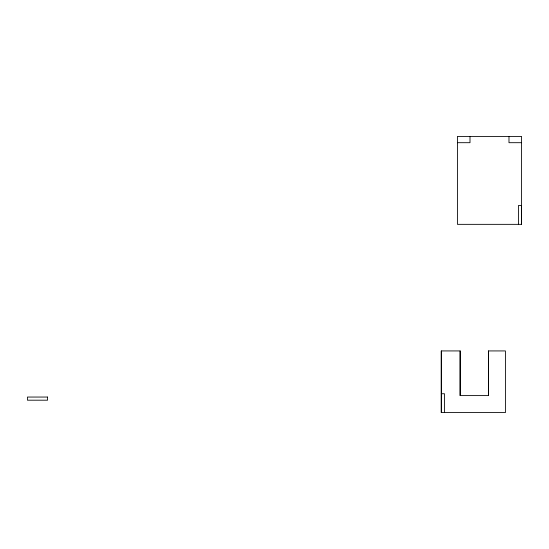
<?xml version="1.0" encoding="UTF-8"?>
<svg xmlns="http://www.w3.org/2000/svg" width="549" height="549" viewBox="0 0 549 549"><rect width="100%" height="100%" fill="white"/><g stroke="black" fill="none" stroke-linecap="round" stroke-linejoin="round"><path stroke-width="0.82" d="M441.3 412.587L441.3 350.928L460.158 350.928L460.158 395.596L488.418 395.596L488.418 350.928L505.416 350.928L505.416 412.587L441.3 412.587L441.3 350.928M460.158 395.596L460.158 350.928M488.418 395.596L488.418 350.928M521.55 224.349L521.55 136.413L457.434 136.413L457.441 224.349L521.55 224.349L521.55 205.504L518.448 205.504L518.448 224.349M457.434 142.692L469.999 142.692L469.999 136.413M521.55 142.692L508.985 142.692L508.985 136.413M441.3 393.743L444.484 393.743L444.484 412.587M47.55 397.051L27.45 397.051L27.45 400.194L47.55 400.194L47.55 397.051"/></g></svg>
